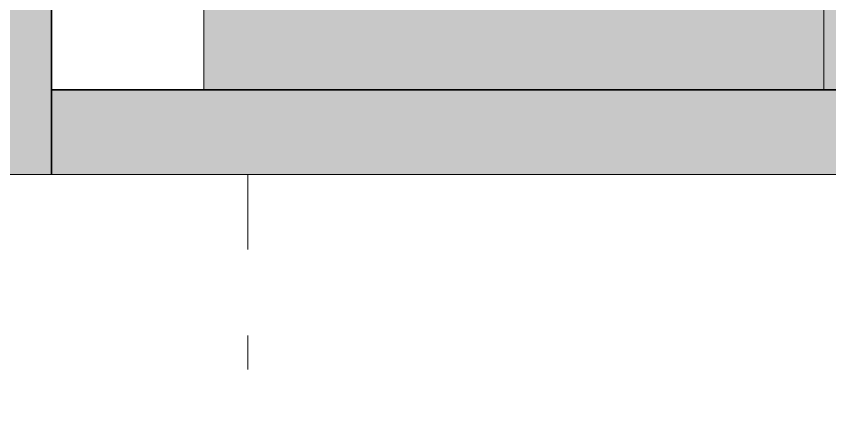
# Model space of a CAD drawing. Header units: metres. Extents: x -5 to 126, y -7 to 102.
# Drawn here: x -0.684 to 1.718, y -1.242 to -0.033 of the extents above; entities that cross this region are included whole.
import ezdxf

# ---------------------------------------------------------------- set-up
doc = ezdxf.new("R2010")
doc.units = ezdxf.units.M
doc.header["$LTSCALE"] = 0.5
doc.linetypes.add('DASHDOT', pattern=[3.556, 2.54, -0.508, 0, -0.508])
doc.linetypes.add('DOT', pattern=[0.508, 0, -0.508])
for name, color, linetype, true_color in [('00_ПОКРІВЛЯ_КОНТУР', 7, 'Continuous', 0x1d2a33), ('01_ОСІ', 7, 'Continuous', 0x1d2a33), ('02_ГРАНІ_ПОКРІВЛІ', 7, 'Continuous', 0x9aa5ae), ('03_ЕНДОВИ', 7, 'Continuous', 0x3f6e95), ('04_ПАРАПЕТИ', 7, 'Continuous', 0x788088), ('05_ЗАХІДНА_БУДІВЛЯ', 7, 'Continuous', 0x96785a), ('52_В1_ПРОХОДИ', 7, 'Continuous', 0x2e8b57)]:
    doc.layers.add(name, color=color, linetype=linetype, true_color=true_color)

msp = doc.modelspace()

# ---------------------------------------------------------------- hatches: boundary and pattern name
at = {"layer": '04_ПАРАПЕТИ', "true_color": 0xc9ccd0}
h = msp.add_hatch(color=7, dxfattribs=at)
h.dxf.hatch_style = 1
h.paths.add_polyline_path([(-0.58, -0.5), (96.8, -0.5), (96.8, -0.25), (-0.58, -0.25)])
at = {"layer": '05_ЗАХІДНА_БУДІВЛЯ', "true_color": 0xe7e2d8}
h = msp.add_hatch(color=7, dxfattribs=at)
h.dxf.hatch_style = 1
h.paths.add_polyline_path([(-4.2, -0.5), (-0.58, -0.5), (-0.58, 96.59), (-4.2, 96.59)])
at = {"layer": '52_В1_ПРОХОДИ', "true_color": 0xeef6ec}
h = msp.add_hatch(color=7, dxfattribs=at)
h.dxf.hatch_style = 1
h.paths.add_polyline_path([(-0.13, -0.25), (1.7, -0.25), (1.7, 96.34), (-0.13, 96.34)])
h = msp.add_hatch(color=7, dxfattribs=at)
h.dxf.hatch_style = 1
h.paths.add_polyline_path([(-0.13, -0.25), (96.49, -0.25), (96.49, 2.28), (-0.13, 2.28)])

# ---------------------------------------------------------------- linework, layer by layer
at = {"layer": '00_ПОКРІВЛЯ_КОНТУР', "linetype": 'CONTINUOUS', "lineweight": 35}
msp.add_lwpolyline([(-0.58, -0.25), (96.49, -0.25), (96.49, 96.34), (-0.58, 96.34)], close=True, dxfattribs=at)
at = {"layer": '01_ОСІ', "linetype": 'DASHDOT', "lineweight": 9}
msp.add_lwpolyline([(0, -2.6), (0, -0.5)], dxfattribs=at)
at = {"layer": '02_ГРАНІ_ПОКРІВЛІ', "linetype": 'CONTINUOUS', "lineweight": 9}
msp.add_lwpolyline([(-0.13, -0.25), (-0.13, 96.34)], dxfattribs=at)
at = {"layer": '03_ЕНДОВИ', "linetype": 'DOT', "lineweight": 15}
msp.add_lwpolyline([(-0.13, -0.25), (-0.13, 96.34)], dxfattribs=at)
at = {"layer": '04_ПАРАПЕТИ', "linetype": 'CONTINUOUS', "lineweight": 15}
msp.add_lwpolyline([(-0.58, -0.5), (96.8, -0.5), (96.8, -0.25), (-0.58, -0.25)], close=True, dxfattribs=at)
at = {"layer": '05_ЗАХІДНА_БУДІВЛЯ', "linetype": 'CONTINUOUS', "lineweight": 15}
msp.add_lwpolyline([(-4.2, -0.5), (-0.58, -0.5), (-0.58, 96.59), (-4.2, 96.59)], close=True, dxfattribs=at)
at = {"layer": '05_ЗАХІДНА_БУДІВЛЯ', "linetype": 'CONTINUOUS', "lineweight": 35}
msp.add_lwpolyline([(-0.58, -0.5), (-0.58, 96.59)], dxfattribs=at)
at = {"layer": '52_В1_ПРОХОДИ', "linetype": 'CONTINUOUS', "lineweight": 0}
for points in [[(-0.13, -0.25), (1.7, -0.25), (1.7, 96.34), (-0.13, 96.34)], [(-0.13, -0.25), (96.49, -0.25), (96.49, 2.28), (-0.13, 2.28)]]:
    msp.add_lwpolyline(points, close=True, dxfattribs=at)

doc.saveas('drawing.dxf')
